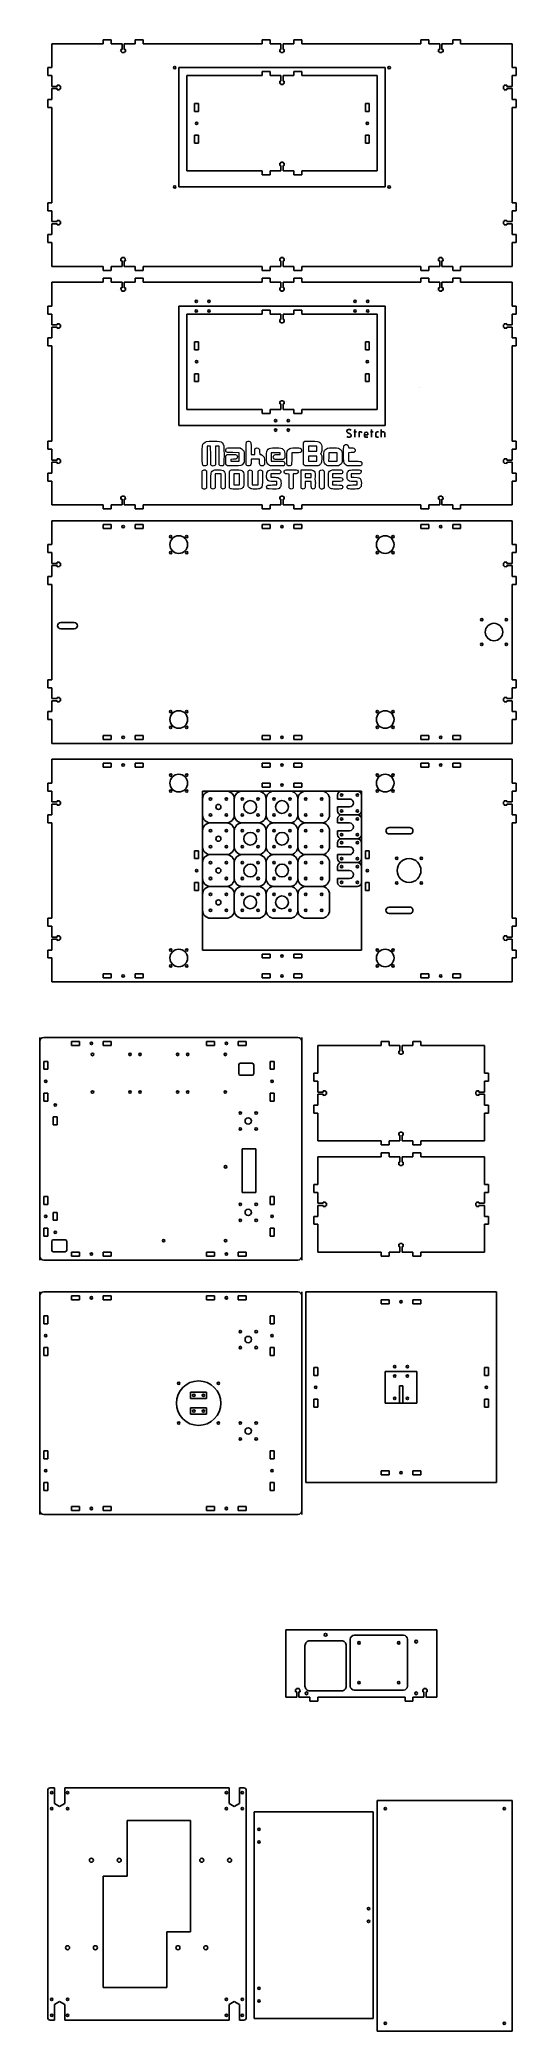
# Model space of a CAD drawing. Header units: millimetres. Extents: x -1305 to -705, y -4060 to -1555.
import ezdxf

# ---------------------------------------------------------------- set-up
doc = ezdxf.new("R2010")
doc.units = ezdxf.units.MM
doc.layers.get('0').update_dxf_attribs({"linetype": 'CONTINUOUS', "lineweight": 25, "true_color": 0x000000})
doc.layers.add('Drawings', color=1, linetype='CONTINUOUS', lineweight=0, true_color=0xff0000)

# ---------------------------------------------------------------- blocks, each defined once
blk = doc.blocks.new('tgrips')
for p, q in [((0, 0), (10, 0)), ((10, 5), (20, 5)), ((10, 0), (10, 5)), ((20, 5), (20, 0)), ((20, 0), (33.6, 0)), ((33.6, 0), (33.6, -7)), ((36.4, -7), (36.4, 0)), ((36.4, 0), (50, 0)), ((50, 5), (60, 5)), ((50, 0), (50, 5)), ((60, 5), (60, 0)), ((60, 0), (70, 0)), ((70, 0), (70, 0)), ((32.2, -7), (32.2, -10)), ((33.6, -7), (32.2, -7)), ((32.2, -10), (33.5, -10)), ((33.5, -10), (33.5, -11)), ((33.5, -11), (36.5, -11)), ((37.8, -7), (36.4, -7)), ((36.5, -10), (37.7, -10)), ((36.5, -11), (36.5, -10)), ((37.8, -7), (37.7, -10)), ((40.5, -10), (40.5, -10))]:
    blk.add_line(p, q)
blk = doc.blocks.new('slot')
for p, q in [((5, 5), (15, 5)), ((5, 5), (5, 0)), ((5, 0), (15, 0)), ((15, 0), (15, 5)), ((45, 5), (45, 0)), ((45, 5), (55, 5)), ((55, 0), (55, 5)), ((45, 0), (55, 0))]:
    blk.add_line(p, q)
blk.add_circle((30, 2.5), 1.5)
blk = doc.blocks.new('steppernema17')
for centre, radius in [((-15.495, 15.495), 1.5), ((0, 0), 11), ((15.495, 15.495), 1.5), ((-15.495, -15.495), 1.5), ((15.495, -15.495), 1.5)]:
    blk.add_circle(centre, radius)
blk = doc.blocks.new('bearing hole and guides')
for centre, radius in [((-10, 10), 1.5), ((0, 0), 11.1), ((10, 10), 1.5), ((-10, -10), 1.5), ((10, -10), 1.5)]:
    blk.add_circle(centre, radius)
blk = doc.blocks.new('mquarterholes')
for p, q in [((-20, -10), (-20, 10)), ((-10, 20), (10, 20)), ((20, 10), (20, -10)), ((10, -20), (-10, -20))]:
    blk.add_line(p, q)
for centre, radius in [((-10, 10), 1.5), ((0, 0), 3.17), ((10, 10), 1.5), ((-10, -10), 1.5), ((10, -10), 1.5)]:
    blk.add_circle(centre, radius)
for centre, start, end in [((-10, 10), 90, 180), ((10, 10), 0, 90), ((-10, -10), 180, 270), ((10, -10), 270, 0)]:
    blk.add_arc(centre, 10, start, end)
blk = doc.blocks.new('m8 holes')
for centre, radius in [((-10, 10), 1.5), ((0, 0), 4), ((10, 10), 1.5), ((-10, -10), 1.5), ((10, -10), 1.5)]:
    blk.add_circle(centre, radius)
blk = doc.blocks.new('nut cut outs')
for p, q in [((0, 7.5), (-6.5, 3.7)), ((-6.5, 3.7), (-6.5, -16)), ((0, 7.5), (6.5, 3.7)), ((6.5, 3.7), (6.5, -16))]:
    blk.add_line(p, q)
for centre in [(-10, 10), (10, 10), (-10, -10), (10, -10)]:
    blk.add_circle(centre, 1.5)
blk = doc.blocks.new('stepperdriverboardholes')
for centre in [(-23.62, 23.62), (23.62, 23.62), (-23.62, -23.62), (23.62, -23.62)]:
    blk.add_circle(centre, 1.5)

msp = doc.modelspace()

# ---------------------------------------------------------------- linework, layer by layer
for p, q in [((-1290, -1560), (-1290, -1580)), ((-1290, -1560), (-1235, -1560)), ((-1165, -1560), (-1035, -1560)), ((-965, -1560), (-835, -1560)), ((-765, -1560), (-710, -1560)), ((-710, -1560), (-710, -1580)), ((-1130, -1590), (-870, -1590)), ((-1130, -1740), (-1130, -1590)), ((-1120, -1600), (-1035, -1600)), ((-1120, -1720), (-1120, -1600)), ((-880, -1600), (-965, -1600)), ((-880, -1720), (-880, -1600)), ((-870, -1590), (-870, -1740)), ((-1290, -1650), (-1290, -1750)), ((-710, -1650), (-710, -1750)), ((-1035, -1720), (-1120, -1720)), ((-965, -1720), (-880, -1720)), ((-870, -1740), (-1130, -1740)), ((-1290, -1820), (-1290, -1840)), ((-710, -1820), (-710, -1840)), ((-1290, -1840), (-1235, -1840)), ((-1165, -1840), (-1035, -1840)), ((-965, -1840), (-835, -1840)), ((-765, -1840), (-710, -1840)), ((-1290, -1860), (-1290, -1880)), ((-1290, -1860), (-1235, -1860)), ((-1165, -1860), (-1035, -1860)), ((-965, -1860), (-835, -1860)), ((-765, -1860), (-710, -1860)), ((-710, -1860), (-710, -1880)), ((-1130, -1890), (-870, -1890)), ((-1130, -2040), (-1130, -1890)), ((-1120, -1900), (-1035, -1900)), ((-1120, -2020), (-1120, -1900)), ((-880, -1900), (-965, -1900)), ((-880, -2020), (-880, -1900)), ((-870, -1890), (-870, -2040)), ((-1290, -1950), (-1290, -2050)), ((-710, -1950), (-710, -2050)), ((-826.6, -1992), (-826.6, -1992)), ((-1035, -2020), (-1120, -2020)), ((-965, -2020), (-880, -2020)), ((-870, -2040), (-1130, -2040)), ((-1290, -2120), (-1290, -2140)), ((-710, -2120), (-710, -2140)), ((-1290, -2140), (-1235, -2140)), ((-1165, -2140), (-1035, -2140)), ((-965, -2140), (-835, -2140)), ((-765, -2140), (-710, -2140)), ((-1290, -2160), (-710, -2160)), ((-1290, -2160), (-1290, -2180)), ((-710, -2180), (-710, -2160)), ((-1290, -2350), (-1290, -2250)), ((-710, -2250), (-710, -2350)), ((-1261.5, -2288), (-1278.5, -2288)), ((-1278.5, -2296), (-1261.5, -2296)), ((-1290, -2360), (-1290, -2360)), ((-1290, -2440), (-1290, -2420)), ((-710, -2420), (-710, -2440)), ((-710, -2440), (-1290, -2440)), ((-1290, -2460), (-710, -2460)), ((-1290, -2460), (-1290, -2480)), ((-710, -2480), (-710, -2460)), ((-1100, -2500), (-900, -2500)), ((-1100, -2700), (-1100, -2500)), ((-1050, -2500), (-1030, -2500)), ((-1010, -2500), (-990, -2500)), ((-970, -2500), (-950, -2500)), ((-930, -2510), (-930, -2505)), ((-925, -2500), (-905, -2500)), ((-900, -2500), (-900, -2700)), ((-900, -2505), (-900, -2525)), ((-1060, -2530), (-1060, -2510)), ((-1020, -2530), (-1020, -2510)), ((-1020, -2510), (-1020, -2530)), ((-980, -2510), (-980, -2530)), ((-980, -2510), (-980, -2530)), ((-940, -2510), (-940, -2530)), ((-930, -2510), (-915, -2510)), ((-915, -2520), (-930, -2520)), ((-930, -2525), (-930, -2520)), ((-925, -2530), (-905, -2530)), ((-905, -2530), (-925, -2530)), ((-915, -2510), (-915, -2510)), ((-1290, -2650), (-1290, -2550)), ((-1060, -2570), (-1060, -2550)), ((-1050, -2540), (-1030, -2540)), ((-1030, -2540), (-1050, -2540)), ((-1020, -2570), (-1020, -2550)), ((-1020, -2550), (-1020, -2570)), ((-1010, -2540), (-990, -2540)), ((-990, -2540), (-1010, -2540)), ((-980, -2550), (-980, -2570)), ((-980, -2550), (-980, -2570)), ((-970, -2540), (-950, -2540)), ((-950, -2540), (-970, -2540)), ((-940, -2550), (-940, -2570)), ((-930, -2540), (-930, -2535)), ((-930, -2540), (-915, -2540)), ((-915, -2550), (-930, -2550)), ((-930, -2555), (-930, -2550)), ((-915, -2540), (-915, -2540)), ((-900, -2535), (-900, -2555)), ((-865, -2546), (-839, -2546)), ((-864.9, -2554), (-839, -2554)), ((-710, -2550), (-710, -2650)), ((-1050, -2580), (-1030, -2580)), ((-1030, -2580), (-1050, -2580)), ((-1010, -2580), (-990, -2580)), ((-990, -2580), (-1010, -2580)), ((-970, -2580), (-950, -2580)), ((-950, -2580), (-970, -2580)), ((-930, -2570), (-930, -2565)), ((-930, -2570), (-915, -2570)), ((-915, -2580), (-930, -2580)), ((-930, -2585), (-930, -2580)), ((-925, -2560), (-905, -2560)), ((-905, -2560), (-925, -2560)), ((-915, -2570), (-915, -2570)), ((-900, -2565), (-900, -2585)), ((-1060, -2610), (-1060, -2590)), ((-1020, -2610), (-1020, -2590)), ((-1020, -2590), (-1020, -2610)), ((-980, -2590), (-980, -2610)), ((-980, -2590), (-980, -2610)), ((-940, -2590), (-940, -2610)), ((-930, -2600), (-930, -2595)), ((-930, -2600), (-915, -2600)), ((-925, -2590), (-905, -2590)), ((-905, -2590), (-925, -2590)), ((-915, -2600), (-915, -2600)), ((-900, -2595), (-900, -2615)), ((-1060, -2650), (-1060, -2630)), ((-1050, -2620), (-1030, -2620)), ((-1030, -2620), (-1050, -2620)), ((-1020, -2650), (-1020, -2630)), ((-1020, -2630), (-1020, -2650)), ((-1010, -2620), (-990, -2620)), ((-990, -2620), (-1010, -2620)), ((-980, -2630), (-980, -2650)), ((-980, -2630), (-980, -2650)), ((-970, -2620), (-950, -2620)), ((-950, -2620), (-970, -2620)), ((-940, -2630), (-940, -2650)), ((-915, -2610), (-930, -2610)), ((-930, -2615), (-930, -2610)), ((-905, -2620), (-925, -2620)), ((-865, -2646), (-839, -2646)), ((-865, -2654), (-839, -2654)), ((-1290, -2660), (-1290, -2660)), ((-1030, -2660), (-1050, -2660)), ((-990, -2660), (-1010, -2660)), ((-950, -2660), (-970, -2660)), ((-900, -2700), (-1100, -2700)), ((-1290, -2740), (-1290, -2720)), ((-710, -2720), (-710, -2740)), ((-710, -2740), (-1290, -2740)), ((-1305, -2810), (-1305, -3090)), ((-980, -2810), (-1300, -2810)), ((-975, -3090), (-975, -2810)), ((-955, -2820), (-955, -2845)), ((-885, -2820), (-955, -2820)), ((-815, -2820), (-745, -2820)), ((-745, -2820), (-745, -2845)), ((-1054.5, -2855.5), (-1054.5, -2844.5)), ((-1052.5, -2842.5), (-1037.5, -2842.5)), ((-1035.5, -2844.5), (-1035.5, -2855.5)), ((-1037.5, -2857.5), (-1052.5, -2857.5)), ((-1288, -2910), (-1288, -2920)), ((-1283, -2910), (-1288, -2910)), ((-1288, -2920), (-1283, -2920)), ((-1283, -2910), (-1283, -2920)), ((-955, -2940), (-955, -2915)), ((-745, -2915), (-745, -2940)), ((-745, -2915), (-745, -2940)), ((-1033, -2950), (-1050, -2950)), ((-1050, -2950), (-1050, -3005)), ((-1033, -3005), (-1033, -2950)), ((-955, -2940), (-885, -2940)), ((-745, -2940), (-815, -2940)), ((-955, -2960), (-955, -2985)), ((-885, -2960), (-955, -2960)), ((-815, -2960), (-745, -2960)), ((-745, -2960), (-745, -2985)), ((-1050, -3005), (-1033, -3005)), ((-1288, -3030), (-1288, -3040)), ((-1283, -3030), (-1288, -3030)), ((-1283, -3030), (-1283, -3040)), ((-1288, -3040), (-1283, -3040)), ((-955, -3080), (-955, -3055)), ((-745, -3055), (-745, -3080)), ((-745, -3055), (-745, -3080)), ((-1290, -3077.5), (-1290, -3066.5)), ((-1288, -3064.5), (-1273, -3064.5)), ((-1273, -3079.5), (-1288, -3079.5)), ((-1271, -3066.5), (-1271, -3077.5)), ((-955, -3080), (-885, -3080)), ((-745, -3080), (-815, -3080)), ((-1300, -3090), (-980, -3090)), ((-1305, -3410), (-1305, -3130)), ((-1300, -3130), (-980, -3130)), ((-975, -3410), (-975, -3130)), ((-970, -3130), (-730, -3130)), ((-970, -3370), (-970, -3130)), ((-730, -3130), (-730, -3370)), ((-870, -3230), (-830, -3230)), ((-870, -3270), (-870, -3230)), ((-830, -3230), (-830, -3270)), ((-1115, -3264), (-1115, -3256)), ((-1115, -3256), (-1095, -3256)), ((-1095, -3256), (-1095, -3264)), ((-852, -3270), (-852, -3248)), ((-852, -3248), (-848, -3248)), ((-848, -3248), (-848, -3270)), ((-1095, -3264), (-1115, -3264)), ((-1115, -3284), (-1115, -3276)), ((-1115, -3276), (-1095, -3276)), ((-1095, -3276), (-1095, -3284)), ((-830, -3270), (-870, -3270)), ((-1095, -3284), (-1115, -3284)), ((-730, -3370), (-970, -3370)), ((-980, -3410), (-1300, -3410)), ((-995, -3640), (-995, -3555)), ((-995, -3555), (-805, -3555)), ((-805, -3640), (-805, -3555)), ((-914, -3567), (-914, -3626)), ((-847, -3562), (-909, -3562)), ((-842, -3567), (-842, -3626)), ((-982.8, -3633), (-982.8, -3630)), ((-982.8, -3630), (-981.5, -3630)), ((-981.5, -3629), (-978.5, -3629)), ((-981.5, -3630), (-981.5, -3629)), ((-978.5, -3629), (-978.5, -3630)), ((-978.5, -3630), (-977.3, -3630)), ((-977.2, -3633), (-977.3, -3630)), ((-974.5, -3630), (-974.5, -3630)), ((-909, -3631), (-847, -3631)), ((-822.8, -3633), (-822.8, -3630)), ((-822.8, -3630), (-821.5, -3630)), ((-821.5, -3629), (-818.5, -3629)), ((-821.5, -3630), (-821.5, -3629)), ((-818.5, -3629), (-818.5, -3630)), ((-818.5, -3630), (-817.3, -3630)), ((-817.2, -3633), (-817.3, -3630)), ((-814.5, -3630), (-814.5, -3630)), ((-995, -3640), (-981.4, -3640)), ((-981.4, -3633), (-982.8, -3633)), ((-981.4, -3640), (-981.4, -3633)), ((-978.6, -3633), (-978.6, -3640)), ((-977.2, -3633), (-978.6, -3633)), ((-978.6, -3640), (-965, -3640)), ((-965, -3640), (-965, -3645)), ((-965, -3645), (-955, -3645)), ((-955, -3640), (-945, -3640)), ((-955, -3645), (-955, -3640)), ((-945, -3640), (-945, -3640)), ((-853.6, -3640), (-945, -3640)), ((-855, -3640), (-845, -3640)), ((-845, -3640), (-845, -3645)), ((-845, -3645), (-835, -3645)), ((-835, -3640), (-821.4, -3640)), ((-835, -3645), (-835, -3640)), ((-821.4, -3633), (-822.8, -3633)), ((-821.4, -3640), (-821.4, -3633)), ((-818.6, -3633), (-818.6, -3640)), ((-817.2, -3633), (-818.6, -3633)), ((-818.6, -3640), (-805, -3640)), ((-1295, -4043), (-1295, -3757)), ((-1286.5, -3754), (-1292, -3754)), ((-1066.5, -3754), (-1273.5, -3754)), ((-1053.5, -3754), (-1048, -3754)), ((-1045, -3930), (-1045, -3757)), ((-880, -3770), (-880, -4060)), ((-880, -3770), (-710, -3770)), ((-710, -3770), (-710, -4060)), ((-1195, -3865), (-1195, -3795)), ((-1195, -3795), (-1115, -3795)), ((-1115, -3795), (-1115, -3935)), ((-1035, -4044), (-1035, -3784)), ((-1035, -3784), (-885, -3784)), ((-885, -3784), (-885, -4044)), ((-1225, -4005), (-1225, -3865)), ((-1225, -3865), (-1195, -3865)), ((-1045, -4043), (-1045, -3930)), ((-1145, -3935), (-1145, -4005)), ((-1115, -3935), (-1145, -3935)), ((-1145, -4005), (-1225, -4005)), ((-1292, -4046), (-1286.4, -4046)), ((-1273.6, -4046), (-1066.5, -4046)), ((-1053.5, -4046), (-1048, -4046)), ((-885, -4044), (-1035, -4044)), ((-710, -4060), (-880, -4060))]:
    msp.add_line(p, q)
at = {"color": 1, "true_color": 0xff0000}
for p, q in [((-917.1, -2049.2), (-914, -2050.8)), ((-909.4, -2048.3), (-906.1, -2048.3)), ((-908.3, -2045), (-908.3, -2055)), ((-902.8, -2055), (-902.8, -2048.3)), ((-902.8, -2048.3), (-900.6, -2048.3)), ((-896.1, -2050.6), (-896.1, -2053.3)), ((-896.1, -2051.7), (-891.7, -2051.7)), ((-891.7, -2051.7), (-891.7, -2050.6)), ((-888.3, -2048.3), (-885, -2048.3)), ((-887.2, -2045), (-887.2, -2055)), ((-881.7, -2050), (-881.7, -2053.3)), ((-878.3, -2048.3), (-880, -2048.3)), ((-875, -2045), (-875, -2055)), ((-875, -2048.3), (-872.2, -2048.3)), ((-870.6, -2050), (-870.6, -2055)), ((-894.4, -2055), (-891.7, -2055)), ((-880, -2055), (-878.3, -2055))]:
    msp.add_line(p, q, dxfattribs=at)
msp.add_lwpolyline([(-925, -3569), (-965, -3569, 0.414214), (-971, -3575), (-971, -3626, 0.414214), (-965, -3632), (-925, -3632, 0.414214), (-919, -3626), (-919, -3575, 0.414214), (-925, -3569)], format="xyb")
for centre, radius in [((-1135, -1590), 1.5), ((-865, -1590), 1.5), ((-1135, -1740), 1.5), ((-865, -1740), 1.5), ((-1108, -1884), 1.5), ((-1108, -1896), 1.5), ((-1092, -1884), 1.5), ((-1092, -1896), 1.5), ((-908, -1884), 1.5), ((-908, -1896), 1.5), ((-892, -1884), 1.5), ((-892, -1896), 1.5), ((-1008, -2034), 1.5), ((-1008, -2046), 1.5), ((-992, -2034), 1.5), ((-992, -2046), 1.5), ((-925, -2505), 1.5), ((-905, -2505), 1.5), ((-1050, -2510), 1.5), ((-1050, -2530), 1.5), ((-1040, -2520), 8.06), ((-1030, -2510), 1.5), ((-1030, -2530), 1.5), ((-1010, -2510), 1.5), ((-1010, -2530), 1.5), ((-1000, -2520), 8.06), ((-990, -2510), 1.5), ((-990, -2530), 1.5), ((-970, -2510), 1.5), ((-970, -2530), 1.5), ((-950, -2510), 1.5), ((-950, -2530), 1.5), ((-925, -2525), 1.5), ((-905, -2525), 1.5), ((-1050, -2550), 1.5), ((-1040, -2560), 8.06), ((-1030, -2550), 1.5), ((-1010, -2550), 1.5), ((-1000, -2560), 8.06), ((-990, -2550), 1.5), ((-970, -2550), 1.5), ((-950, -2550), 1.5), ((-925, -2535), 1.5), ((-925, -2555), 1.5), ((-905, -2535), 1.5), ((-905, -2555), 1.5), ((-1050, -2570), 1.5), ((-1030, -2570), 1.5), ((-1010, -2570), 1.5), ((-990, -2570), 1.5), ((-970, -2570), 1.5), ((-950, -2570), 1.5), ((-925, -2565), 1.5), ((-905, -2565), 1.5), ((-1050, -2590), 1.5), ((-1040, -2600), 8.06), ((-1030, -2590), 1.5), ((-1010, -2590), 1.5), ((-1000, -2600), 8.06), ((-990, -2590), 1.5), ((-970, -2590), 1.5), ((-950, -2590), 1.5), ((-925, -2585), 1.5), ((-925, -2595), 1.5), ((-905, -2585), 1.5), ((-905, -2595), 1.5), ((-855.5, -2584.5), 1.5), ((-840, -2600), 15), ((-824.5, -2584.5), 1.5), ((-1050, -2610), 1.5), ((-1050, -2630), 1.5), ((-1030, -2610), 1.5), ((-1030, -2630), 1.5), ((-1010, -2610), 1.5), ((-1010, -2630), 1.5), ((-990, -2610), 1.5), ((-990, -2630), 1.5), ((-970, -2610), 1.5), ((-970, -2630), 1.5), ((-950, -2610), 1.5), ((-950, -2630), 1.5), ((-925, -2615), 1.5), ((-905, -2615), 1.5), ((-855.5, -2615.5), 1.5), ((-824.5, -2615.5), 1.5), ((-1050, -2650), 1.5), ((-1040, -2640), 8.06), ((-1030, -2650), 1.5), ((-1010, -2650), 1.5), ((-1000, -2640), 8.06), ((-990, -2650), 1.5), ((-970, -2650), 1.5), ((-950, -2650), 1.5), ((-1285.5, -2895), 1.5), ((-1071.1, -2972.7), 1.5), ((-1285.5, -3055), 1.5), ((-1149.1, -3065.7), 1.5), ((-1071.1, -3065.7), 1.5), ((-858, -3224), 1.5), ((-842, -3224), 1.5), ((-1105, -3270), 28), ((-1130, -3245), 1.5), ((-1080, -3245), 1.5), ((-858, -3236), 1.5), ((-842, -3236), 1.5), ((-1111, -3260), 1.5), ((-1111, -3280), 1.5), ((-1099, -3260), 1.5), ((-1099, -3280), 1.5), ((-858, -3264), 1.5), ((-842, -3264), 1.5), ((-1130, -3295), 1.5), ((-1080, -3295), 1.5), ((-945, -3561.4), 1.75), ((-903, -3571.5), 1.5), ((-853, -3571.5), 1.5), ((-831, -3570), 1.75), ((-903, -3621.5), 1.5), ((-853, -3621.5), 1.5), ((-969, -3635), 1.75), ((-831, -3635), 1.75), ((-870, -3780), 1.5), ((-720, -3780), 1.5), ((-1029, -3806), 1.5), ((-1029, -3822), 1.5), ((-1240, -3845), 2.5), ((-1205, -3845), 2.5), ((-1101, -3845), 2.5), ((-1066, -3845), 2.5), ((-891, -3906), 1.5), ((-891, -3922), 1.5), ((-1270, -3955), 2.5), ((-1235, -3955), 2.5), ((-1131, -3955), 2.5), ((-1096, -3955), 2.5), ((-1029, -4006), 1.5), ((-1029, -4022), 1.5), ((-870, -4050), 1.5), ((-720, -4050), 1.5)]:
    msp.add_circle(centre, radius)
for centre, radius, start, end in [((-916.1, -2047.2), 2.22, 90, 242.981), ((-916.1, -2052.4), 7.36, 63.0746, 90), ((-915, -2052.8), 2.22, 270, 62.9812), ((-900.6, -2049.4), 1.11, 0, 90), ((-893.9, -2050.6), 2.22, 0, 180), ((-894.4, -2053.3), 1.67, 180, 270), ((-880, -2050), 1.67, 90, 180), ((-880, -2053.3), 1.67, 180, 270), ((-872.2, -2050), 1.67, 0, 90), ((-915, -2047.6), 7.36, 243.075, 270)]:
    msp.add_arc(centre, radius, start, end, dxfattribs=at)
for centre, radius, start, end in [((-1278.5, -2292), 4, 90, 270), ((-1261.5, -2292), 4, 270, 90), ((-1050, -2510), 10, 90, 180), ((-1030, -2510), 10, 360, 90), ((-1010, -2510), 10, 90, 180), ((-990, -2510), 10, 360, 90), ((-970, -2510), 10, 90, 180), ((-950, -2510), 10, 360, 90), ((-925, -2505), 5, 90, 180), ((-905, -2505), 5, 360, 90), ((-1050, -2530), 10, 180, 270), ((-1030, -2530), 10, 270, 360), ((-1010, -2530), 10, 180, 270), ((-990, -2530), 10, 270, 360), ((-970, -2530), 10, 180, 270), ((-950, -2530), 10, 270, 360), ((-925, -2525), 5, 180, 270), ((-925, -2535), 5, 90, 180), ((-915, -2515), 5, 270, 90), ((-905, -2525), 5, 270, 360), ((-905, -2535), 5, 360, 90), ((-1050, -2550), 10, 90, 180), ((-1030, -2550), 10, 360, 90), ((-1010, -2550), 10, 90, 180), ((-990, -2550), 10, 360, 90), ((-970, -2550), 10, 90, 180), ((-950, -2550), 10, 360, 90), ((-925, -2555), 5, 180, 270), ((-915, -2545), 5, 270, 90), ((-905, -2555), 5, 270, 360), ((-865, -2550), 4, 90.0087, 270.6897), ((-839, -2550), 4, 270, 90.0087), ((-1050, -2570), 10, 180, 270), ((-1050, -2590), 10, 90, 180), ((-1030, -2570), 10, 270, 360), ((-1030, -2590), 10, 360, 90), ((-1010, -2570), 10, 180, 270), ((-1010, -2590), 10, 90, 180), ((-990, -2570), 10, 270, 360), ((-990, -2590), 10, 360, 90), ((-970, -2570), 10, 180, 270), ((-970, -2590), 10, 90, 180), ((-950, -2570), 10, 270, 360), ((-950, -2590), 10, 360, 90), ((-925, -2565), 5, 90, 180), ((-915, -2575), 5, 270, 90), ((-905, -2565), 5, 360, 90), ((-925, -2585), 5, 180, 270), ((-925, -2595), 5, 90, 180), ((-915, -2605), 5, 270, 90), ((-905, -2585), 5, 270, 360), ((-905, -2595), 5, 360, 90), ((-1050, -2610), 10, 180, 270), ((-1050, -2630), 10, 90, 180), ((-1030, -2610), 10, 270, 360), ((-1030, -2630), 10, 360, 90), ((-1010, -2610), 10, 180, 270), ((-1010, -2630), 10, 90, 180), ((-990, -2610), 10, 270, 360), ((-990, -2630), 10, 360, 90), ((-970, -2610), 10, 180, 270), ((-970, -2630), 10, 90, 180), ((-950, -2610), 10, 270, 360), ((-950, -2630), 10, 360, 90), ((-925, -2615), 5, 180, 270), ((-905, -2615), 5, 270, 360), ((-1050, -2650), 10, 180, 270), ((-1030, -2650), 10, 270, 360), ((-1010, -2650), 10, 180, 270), ((-990, -2650), 10, 270, 360), ((-970, -2650), 10, 180, 270), ((-950, -2650), 10, 270, 360), ((-865, -2650), 4, 90.0087, 269.3265), ((-839, -2650), 4, 270.0081, 90.0087), ((-1300, -2815), 5, 90, 180), ((-980, -2815), 5, 360, 90), ((-1052.5, -2844.5), 2, 90, 180), ((-1052.5, -2855.5), 2, 180, 270), ((-1037.5, -2844.5), 2, 360, 90), ((-1037.5, -2855.5), 2, 270, 360), ((-1288, -3066.5), 2, 90, 180), ((-1288, -3077.5), 2, 180, 270), ((-1273, -3066.5), 2, 360, 90), ((-1273, -3077.5), 2, 270, 360), ((-1300, -3085), 5, 180, 270), ((-980, -3085), 5, 270, 360), ((-1300, -3135), 5, 90, 180), ((-980, -3135), 5, 360, 90), ((-1300, -3405), 5, 180, 270), ((-980, -3405), 5, 270, 360), ((-909, -3567), 5, 90, 180), ((-847, -3567), 5, 360, 90), ((-909, -3626), 5, 180, 270), ((-847, -3626), 5, 270, 360), ((-1292, -3757), 3, 90, 180), ((-1048, -3757), 3, 360, 90), ((-1292, -4043), 3, 180, 270), ((-1048, -4043), 3, 270, 360)]:
    msp.add_arc(centre, radius, start, end)
at = {"layer": 'Drawings'}
for p, q in [((-1092, -2066.3), (-1094.2, -2066.3)), ((-1094.2, -2066.3), (-1094.2, -2077.7)), ((-1089.8, -2066.3), (-1092, -2066.3)), ((-1089.7, -2077.9), (-1089.8, -2066.3)), ((-1089.6, -2089.6), (-1089.7, -2077.9)), ((-1083.7, -2077.9), (-1083.8, -2089.6)), ((-1083.6, -2066.3), (-1083.7, -2077.9)), ((-1081.3, -2066.3), (-1083.6, -2066.3)), ((-1079.1, -2066.3), (-1081.3, -2066.3)), ((-1079.1, -2077.7), (-1079.1, -2066.3)), ((-1070.7, -2078.4), (-1069.9, -2077.5)), ((-1070.7, -2083.8), (-1070.7, -2078.4)), ((-1069.9, -2077.5), (-1069, -2076.6)), ((-1069, -2076.6), (-1063.4, -2076.6)), ((-1054, -2074.4), (-1061.7, -2074.3)), ((-1060.4, -2068.3), (-1052.5, -2068.4)), ((-1054, -2079.7), (-1054, -2074.4)), ((-1052.5, -2068.4), (-1051, -2069.3)), ((-1048.6, -2071.7), (-1047.7, -2073.2)), ((-1047.7, -2073.2), (-1047.7, -2079.7)), ((-1045.1, -2089.6), (-1045.1, -2075.6)), ((-1038.8, -2069.9), (-1038.8, -2076.6)), ((-1038.8, -2076.6), (-1036.6, -2076.6)), ((-1036.6, -2076.6), (-1034.3, -2076.6)), ((-1034.3, -2076.6), (-1034.3, -2073.4)), ((-1007.9, -2074.4), (-1013.4, -2074.4)), ((-1013.4, -2074.4), (-1013.4, -2079.7)), ((-1002.4, -2074.4), (-1007.9, -2074.4)), ((-1005.8, -2076.7), (-1002.4, -2076.6)), ((-1002.4, -2075.5), (-1002.4, -2074.4)), ((-1002.4, -2076.6), (-1002.4, -2075.5)), ((-987.6, -2074.4), (-987.7, -2082)), ((-982.3, -2074.4), (-987.6, -2074.4)), ((-973, -2061.8), (-972.1, -2060.9)), ((-973, -2075.5), (-973, -2061.8)), ((-973, -2089.2), (-973, -2075.5)), ((-972.1, -2060.9), (-971.2, -2060)), ((-971.2, -2060), (-963.6, -2059.9)), ((-961.4, -2066), (-966.7, -2066)), ((-966.7, -2066), (-966.7, -2069.2)), ((-966.7, -2069.2), (-966.7, -2072.4)), ((-966.7, -2072.4), (-961.4, -2072.4)), ((-961.4, -2078.6), (-966.7, -2078.6)), ((-966.7, -2078.6), (-966.7, -2081.8)), ((-956, -2066), (-961.4, -2066)), ((-961.4, -2072.4), (-956, -2072.4)), ((-956, -2078.6), (-961.4, -2078.6)), ((-956, -2069.2), (-956, -2066)), ((-956, -2072.4), (-956, -2069.2)), ((-956, -2069.2), (-956, -2069.2)), ((-956, -2081.8), (-956, -2078.6)), ((-950.7, -2074.4), (-951.4, -2075.5)), ((-951.4, -2075.5), (-950.6, -2076.6)), ((-935.7, -2074.4), (-941.1, -2074.5)), ((-941.1, -2074.5), (-941.1, -2079.8)), ((-930.3, -2074.4), (-935.7, -2074.4)), ((-930.3, -2079.7), (-930.3, -2074.4)), ((-916.2, -2066.9), (-916, -2068.2)), ((-912.7, -2074.3), (-916.1, -2074.4)), ((-916.1, -2074.4), (-916.1, -2079.7)), ((-916, -2068.2), (-912.6, -2068.3)), ((-1100.7, -2097.5), (-1099.9, -2096.7)), ((-1100.7, -2107.9), (-1100.7, -2097.5)), ((-1098.9, -2090.8), (-1098.9, -2090.8)), ((-1095.7, -2096.6), (-1094.9, -2097.3)), ((-1094.9, -2097.3), (-1094.9, -2108)), ((-1088.7, -2090.3), (-1089.6, -2089.6)), ((-1083.8, -2089.6), (-1084.7, -2090.3)), ((-1080.4, -2101.1), (-1084.3, -2101.1)), ((-1084.3, -2101.1), (-1084.3, -2109.8)), ((-1076.5, -2101.1), (-1080.4, -2101.1)), ((-1076.5, -2109.8), (-1076.5, -2101.1)), ((-1070.7, -2089.2), (-1070.7, -2083.8)), ((-1069.8, -2090.2), (-1070.7, -2089.2)), ((-1068.8, -2091.1), (-1069.8, -2090.2)), ((-1069.8, -2090.2), (-1069.8, -2090.2)), ((-1061.1, -2091.1), (-1068.8, -2091.1)), ((-1061.2, -2082.7), (-1064.6, -2082.8)), ((-1064.6, -2082.8), (-1064.6, -2083.9)), ((-1064.6, -2083.9), (-1064.6, -2085)), ((-1064.6, -2085), (-1059.3, -2085)), ((-1057, -2101.1), (-1060.7, -2101.1)), ((-1060.7, -2101.1), (-1060.7, -2108)), ((-1059.3, -2085), (-1054, -2085)), ((-1053.3, -2101.1), (-1057, -2101.1)), ((-1054, -2085), (-1054, -2079.7)), ((-1053.3, -2108), (-1053.3, -2101.1)), ((-1047.7, -2086.1), (-1048.6, -2087.6)), ((-1047.7, -2079.7), (-1047.7, -2086.1)), ((-1044.2, -2090.3), (-1045.1, -2089.6)), ((-1044.2, -2090.3), (-1044.2, -2090.3)), ((-1042.7, -2097.5), (-1041.9, -2096.7)), ((-1042.7, -2106.7), (-1042.7, -2097.5)), ((-1033.5, -2082.7), (-1038.8, -2082.7)), ((-1038.8, -2082.7), (-1038.8, -2085.5)), ((-1038.3, -2096.7), (-1037.5, -2097.5)), ((-1037.5, -2097.5), (-1037.5, -2106.2)), ((-1028.2, -2082.7), (-1033.5, -2082.7)), ((-1029.8, -2097.5), (-1029, -2096.7)), ((-1029.8, -2106.2), (-1029.8, -2097.5)), ((-1028.2, -2085.8), (-1028.2, -2082.7)), ((-1025.4, -2096.7), (-1024.7, -2097.5)), ((-1024.7, -2097.5), (-1024.7, -2106.7)), ((-1022, -2089.2), (-1023, -2090.1)), ((-1022.1, -2084.9), (-1022, -2089.2)), ((-1015.5, -2090.5), (-1015.5, -2090.5)), ((-1008.6, -2101.1), (-1014, -2101.1)), ((-1014, -2101.1), (-1014, -2103.2)), ((-1014, -2103.2), (-1014, -2105.3)), ((-1013.4, -2079.7), (-1013.4, -2085)), ((-1013.4, -2085), (-1005.8, -2085)), ((-1009.2, -2082.9), (-1010, -2082.1)), ((-1003.7, -2082.9), (-1009.2, -2082.9)), ((-998.3, -2082.9), (-1003.7, -2082.9)), ((-997.4, -2082), (-998.3, -2082.9)), ((-990.8, -2101.2), (-993.4, -2101.1)), ((-992.4, -2090.7), (-992.4, -2090.7)), ((-990.8, -2109.9), (-990.8, -2101.2)), ((-987.8, -2089.6), (-988.7, -2090.3)), ((-987.7, -2082), (-987.8, -2089.6)), ((-983.6, -2101.1), (-985.7, -2101.1)), ((-985.7, -2101.1), (-985.7, -2109.8)), ((-976, -2107.4), (-976, -2096)), ((-976, -2096), (-969.1, -2096)), ((-971.9, -2090.2), (-973, -2089.2)), ((-970.8, -2091.1), (-971.9, -2090.2)), ((-971.9, -2090.2), (-971.9, -2090.2)), ((-967, -2101.1), (-970.9, -2101.1)), ((-970.9, -2101.1), (-970.9, -2103.4)), ((-970.9, -2103.4), (-970.9, -2105.6)), ((-963, -2091.1), (-970.8, -2091.1)), ((-963.1, -2101.1), (-967, -2101.1)), ((-966.7, -2081.8), (-966.7, -2085)), ((-966.7, -2085), (-961.4, -2085)), ((-963.3, -2105.5), (-963.2, -2103.3)), ((-963.2, -2103.3), (-963.1, -2101.1)), ((-963.2, -2103.3), (-963.2, -2103.3)), ((-961.4, -2085), (-956, -2085)), ((-956, -2085), (-956, -2081.8)), ((-956, -2081.8), (-956, -2081.8)), ((-943.3, -2090.5), (-943.3, -2090.5)), ((-941.1, -2079.8), (-941.2, -2085)), ((-941.2, -2085), (-935.7, -2085)), ((-930.8, -2101.1), (-936.4, -2101.1)), ((-936.4, -2101.1), (-936.3, -2103.3)), ((-936.3, -2103.3), (-936.2, -2105.5)), ((-935.7, -2085), (-930.3, -2085)), ((-928.8, -2091), (-935.4, -2091)), ((-930.3, -2085), (-930.3, -2079.7)), ((-930.3, -2079.7), (-930.3, -2079.7)), ((-927.4, -2090.1), (-928.8, -2091)), ((-917.9, -2090.7), (-917.9, -2090.7)), ((-916.1, -2079.7), (-916.1, -2085)), ((-916.1, -2085), (-908.5, -2085.1)), ((-907.6, -2101.1), (-912.9, -2101.1)), ((-912.9, -2101.1), (-912.9, -2103.2)), ((-912.9, -2103.2), (-912.9, -2105.3)), ((-1099.3, -2119.8), (-1099.3, -2119.8)), ((-1094.9, -2118.8), (-1095.7, -2119.4)), ((-1094.9, -2108), (-1094.9, -2118.8)), ((-1089.4, -2118.5), (-1089.4, -2109.3)), ((-1088.6, -2119.3), (-1089.4, -2118.5)), ((-1088.6, -2119.3), (-1088.6, -2119.3)), ((-1084.3, -2118.5), (-1085.1, -2119.3)), ((-1084.3, -2109.8), (-1084.3, -2118.5)), ((-1076.5, -2118.5), (-1076.5, -2109.8)), ((-1075.7, -2119.3), (-1076.5, -2118.5)), ((-1071.4, -2118.5), (-1072.2, -2119.3)), ((-1071.4, -2109.5), (-1071.4, -2118.5)), ((-1066.1, -2118.6), (-1066.2, -2109)), ((-1065.2, -2119.3), (-1066.1, -2118.6)), ((-1065.2, -2119.3), (-1065.2, -2119.3)), ((-1060.7, -2108), (-1060.7, -2115)), ((-1060.7, -2115), (-1057, -2115)), ((-1057, -2115), (-1053.3, -2115)), ((-1053.3, -2115), (-1053.3, -2108)), ((-1053.3, -2108), (-1053.3, -2108)), ((-1039.8, -2119.4), (-1039.8, -2119.4)), ((-1037.5, -2106.2), (-1037.5, -2115)), ((-1037.5, -2115), (-1033.7, -2115)), ((-1033.7, -2115), (-1029.8, -2115)), ((-1029.8, -2115), (-1029.8, -2106.2)), ((-1018.3, -2119.7), (-1018.3, -2119.7)), ((-1014, -2105.3), (-1010.2, -2105.3)), ((-1011.9, -2115), (-1006.6, -2115)), ((-1006.6, -2110.8), (-1010.2, -2110.8)), ((-1006.6, -2112.9), (-1006.6, -2110.8)), ((-1006.6, -2115), (-1006.6, -2112.9)), ((-990.8, -2118.5), (-990.8, -2109.9)), ((-990, -2119.3), (-990.8, -2118.5)), ((-990, -2119.3), (-990, -2119.3)), ((-985.7, -2118.5), (-986.5, -2119.3)), ((-985.7, -2109.8), (-985.7, -2118.5)), ((-976, -2118.8), (-976, -2107.4)), ((-975.2, -2119.4), (-976, -2118.8)), ((-975.2, -2119.4), (-975.2, -2119.4)), ((-970.9, -2105.6), (-967.1, -2105.5)), ((-967, -2110.8), (-970.9, -2110.8)), ((-970.9, -2110.8), (-970.9, -2114.7)), ((-967.1, -2105.5), (-963.3, -2105.5)), ((-963.1, -2110.8), (-967, -2110.8)), ((-963.1, -2114.7), (-963.1, -2110.8)), ((-951.4, -2119.7), (-951.4, -2119.7)), ((-946.7, -2118.2), (-947.6, -2119.2)), ((-946.7, -2108.2), (-946.7, -2118.2)), ((-938.7, -2119.4), (-938.7, -2119.4)), ((-936.3, -2112.8), (-936.4, -2115)), ((-936.4, -2115), (-930.8, -2115)), ((-936.2, -2110.6), (-936.3, -2112.8)), ((-936.2, -2105.5), (-930.3, -2105.6)), ((-930.4, -2110.5), (-936.2, -2110.6)), ((-917.2, -2119.4), (-917.2, -2119.4)), ((-912.9, -2105.3), (-908.9, -2105.3)), ((-910.7, -2115), (-905.1, -2115)), ((-905.1, -2110.8), (-909.7, -2110.7)), ((-905.1, -2112.9), (-905.1, -2110.8)), ((-905.1, -2115), (-905.1, -2112.9))]:
    msp.add_line(p, q, dxfattribs=at)
for points in [[(-1100.4, -2077.6), (-1100.4, -2065.3), (-1100.2, -2064.3), (-1098.4, -2062.2)], [(-1098.9, -2090.8), (-1100.2, -2090), (-1100.4, -2088.8), (-1100.4, -2077.6)], [(-1098.4, -2062.2), (-1096.4, -2060.1), (-1095.2, -2059.9), (-1086.7, -2059.9)], [(-1094.2, -2077.7), (-1094.2, -2084), (-1094.3, -2089.4), (-1094.4, -2089.7)], [(-1086.7, -2059.9), (-1078.4, -2059.9), (-1077.1, -2060.1), (-1075.2, -2062)], [(-1078.9, -2089.7), (-1079, -2089.4), (-1079.1, -2084), (-1079.1, -2077.7)], [(-1075.2, -2062), (-1073.1, -2064.1), (-1073, -2064.9), (-1073, -2077.3)], [(-1073, -2077.3), (-1073, -2088.9), (-1073.1, -2090), (-1074.5, -2090.8)], [(-1070.1, -2073.4), (-1070.8, -2072.6), (-1070.9, -2070.9), (-1070.4, -2069.7)], [(-1070.4, -2069.7), (-1069.7, -2068.3), (-1068.8, -2068.2), (-1060.4, -2068.3)], [(-1061.7, -2074.3), (-1069.5, -2074.2), (-1069.5, -2074.2), (-1070.1, -2073.4)], [(-1063.4, -2076.6), (-1057.9, -2076.6), (-1057.8, -2076.6), (-1057, -2077.4)], [(-1057, -2077.4), (-1055.9, -2078.5), (-1055.9, -2080.4), (-1057, -2081.7)], [(-1051, -2069.3), (-1050, -2069.9), (-1049.2, -2070.7), (-1048.6, -2071.7)], [(-1045.1, -2075.6), (-1045.1, -2062.3), (-1045.1, -2061.5), (-1044.5, -2060.9)], [(-1044.5, -2060.9), (-1043.6, -2059.9), (-1041.9, -2059.7), (-1040.6, -2060.3)], [(-1040.6, -2060.3), (-1039, -2061), (-1038.8, -2062.2), (-1038.8, -2069.9)], [(-1034.3, -2073.4), (-1034.3, -2071.6), (-1034.2, -2069.9), (-1034, -2069.6)], [(-1034, -2069.6), (-1033.2, -2068.1), (-1030.2, -2067.9), (-1029, -2069.3)], [(-1029, -2069.3), (-1028.5, -2069.8), (-1028.3, -2070.5), (-1028.3, -2073.3)], [(-1028.3, -2073.3), (-1028.1, -2076.5), (-1028.1, -2076.6), (-1027.4, -2076.6)], [(-1027.4, -2076.6), (-1026, -2076.6), (-1024.1, -2077.8), (-1023.1, -2079.2)], [(-1019.5, -2079.6), (-1019.5, -2072.9), (-1019.3, -2071.9), (-1017.4, -2070.1)], [(-1017.4, -2070.1), (-1015.7, -2068.6), (-1014.2, -2068.2), (-1008.2, -2068.2)], [(-1010, -2082.1), (-1011.3, -2080.8), (-1011.3, -2078.9), (-1010.1, -2077.7)], [(-1010.1, -2077.7), (-1009.2, -2076.8), (-1009, -2076.8), (-1005.8, -2076.7)], [(-1008.2, -2068.2), (-1001.5, -2068.2), (-1000.2, -2068.5), (-998.4, -2070.4)], [(-998.4, -2070.4), (-996.7, -2072), (-996.2, -2074), (-996.4, -2078.2)], [(-996.4, -2078.2), (-996.5, -2080.9), (-996.5, -2081.2), (-997.4, -2082)], [(-994, -2080.7), (-993.9, -2075.1), (-993.8, -2073.3), (-993.4, -2072.4)], [(-993.4, -2072.4), (-992.7, -2070.9), (-990.5, -2069), (-989, -2068.6)], [(-989, -2068.6), (-987.3, -2068.1), (-977.8, -2068.1), (-976.9, -2068.6)], [(-976.2, -2073.6), (-976.9, -2074.4), (-977, -2074.4), (-982.3, -2074.4)], [(-976.9, -2068.6), (-975.8, -2069.2), (-975.4, -2069.9), (-975.4, -2071.4)], [(-975.4, -2071.4), (-975.4, -2072.5), (-975.6, -2073), (-976.2, -2073.6)], [(-963.6, -2059.9), (-955.1, -2059.8), (-954, -2060), (-952.2, -2061.7)], [(-952.2, -2061.7), (-950.2, -2063.5), (-949.9, -2064.4), (-949.9, -2069.1)], [(-949.9, -2069.1), (-949.9, -2073), (-950, -2073.4), (-950.7, -2074.4)], [(-950.6, -2076.6), (-949.9, -2077.7), (-949.9, -2078), (-950, -2082.3)], [(-947, -2086.4), (-947.4, -2084.8), (-947.4, -2074.6), (-947, -2073)], [(-947, -2073), (-946.5, -2071.3), (-944.3, -2069.2), (-942.6, -2068.6)], [(-942.6, -2068.6), (-940.8, -2068.1), (-930.6, -2068.1), (-928.9, -2068.6)], [(-928.9, -2068.6), (-927, -2069.2), (-925, -2071.3), (-924.5, -2073.1)], [(-924.5, -2073.1), (-924.2, -2074.1), (-924.1, -2076.4), (-924.2, -2080.5)], [(-922.4, -2076.3), (-922.4, -2071.1), (-922.3, -2066.4), (-922.1, -2065.9)], [(-921.7, -2087.3), (-922.3, -2085.9), (-922.4, -2085.3), (-922.4, -2076.3)], [(-922.1, -2065.9), (-921.6, -2064.1), (-918.3, -2063.5), (-916.9, -2065)], [(-916.9, -2065), (-916.6, -2065.3), (-916.3, -2066.2), (-916.2, -2066.9)], [(-908.5, -2073.3), (-909.2, -2074.2), (-909.4, -2074.2), (-912.7, -2074.3)], [(-912.6, -2068.3), (-909.4, -2068.4), (-909.2, -2068.4), (-908.5, -2069.3)], [(-908.5, -2069.3), (-908, -2069.9), (-907.7, -2070.6), (-907.7, -2071.3)], [(-907.7, -2071.3), (-907.7, -2072), (-908, -2072.7), (-908.5, -2073.3)], [(-1099.9, -2096.7), (-1098.9, -2095.7), (-1097, -2095.7), (-1095.7, -2096.6)], [(-1094.4, -2089.7), (-1094.9, -2090.8), (-1097.6, -2091.5), (-1098.9, -2090.8)], [(-1089.4, -2109.3), (-1089.4, -2100.3), (-1089.4, -2099.9), (-1088.7, -2098.7)], [(-1084.7, -2090.3), (-1085.9, -2091.4), (-1087.5, -2091.4), (-1088.7, -2090.3)], [(-1088.7, -2098.7), (-1088.2, -2097.9), (-1087.4, -2097.2), (-1086.5, -2096.7)], [(-1086.5, -2096.7), (-1085.3, -2096), (-1084.7, -2096), (-1080.5, -2096)], [(-1080.5, -2096), (-1075.6, -2096), (-1074.6, -2096.2), (-1073.2, -2097.5)], [(-1074.5, -2090.8), (-1075.9, -2091.5), (-1078.4, -2090.8), (-1078.9, -2089.7)], [(-1073.2, -2097.5), (-1071.5, -2099.1), (-1071.4, -2099.7), (-1071.4, -2109.5)], [(-1066.2, -2109), (-1066.2, -2103.7), (-1066.2, -2098.9), (-1066.1, -2098.3)], [(-1066.1, -2098.3), (-1066, -2097.7), (-1065.6, -2097), (-1065.2, -2096.6)], [(-1065.2, -2096.6), (-1064.5, -2096), (-1064, -2096), (-1058.4, -2096)], [(-1057, -2081.7), (-1057.8, -2082.5), (-1057.9, -2082.6), (-1061.2, -2082.7)], [(-1048.6, -2087.6), (-1050.5, -2090.8), (-1051.5, -2091.1), (-1061.1, -2091.1)], [(-1058.4, -2096), (-1051.7, -2096), (-1050.8, -2096.1), (-1049.4, -2097.9)], [(-1049.4, -2097.9), (-1048.1, -2099.4), (-1047.9, -2100.8), (-1047.9, -2108)], [(-1039.3, -2089.4), (-1040.1, -2091.2), (-1042.6, -2091.7), (-1044.2, -2090.3)], [(-1041.9, -2096.7), (-1041.4, -2096.2), (-1040.8, -2096), (-1040.1, -2096)], [(-1040.1, -2096), (-1039.5, -2096), (-1038.8, -2096.2), (-1038.3, -2096.7)], [(-1038.8, -2085.5), (-1038.8, -2087.2), (-1039, -2088.7), (-1039.3, -2089.4)], [(-1029, -2096.7), (-1028.5, -2096.2), (-1027.9, -2096), (-1027.2, -2096)], [(-1026.7, -2090.8), (-1027.9, -2090.2), (-1028.2, -2089.2), (-1028.2, -2085.8)], [(-1027.2, -2096), (-1026.6, -2096), (-1025.9, -2096.2), (-1025.4, -2096.7)], [(-1023, -2090.1), (-1024, -2091.2), (-1025.3, -2091.4), (-1026.7, -2090.8)], [(-1023.1, -2079.2), (-1022.3, -2080.5), (-1022.2, -2080.8), (-1022.1, -2084.9)], [(-1017.6, -2089), (-1019.3, -2087.2), (-1019.5, -2086.2), (-1019.5, -2079.6)], [(-1019.3, -2103.4), (-1019.3, -2099.8), (-1019, -2098.7), (-1017.5, -2097.3)], [(-1018.7, -2107.8), (-1019.2, -2106.9), (-1019.3, -2106.2), (-1019.3, -2103.4)], [(-1015.5, -2090.5), (-1016.2, -2090.2), (-1017.2, -2089.5), (-1017.6, -2089)], [(-1017.5, -2097.3), (-1016.2, -2096.1), (-1015.2, -2096), (-1008.9, -2096)], [(-1006.2, -2091.1), (-1013.3, -2091.1), (-1014.3, -2091), (-1015.5, -2090.5)], [(-1008.9, -2096), (-1003.4, -2096), (-1002.7, -2096), (-1002.1, -2096.6)], [(-1002.2, -2100.3), (-1003.1, -2101.1), (-1003.3, -2101.1), (-1008.6, -2101.1)], [(-997.4, -2090.3), (-998.3, -2091.1), (-998.3, -2091.1), (-1006.2, -2091.1)], [(-1005.8, -2085), (-998.3, -2085), (-998.3, -2085), (-997.4, -2085.8)], [(-1002.1, -2096.6), (-1001, -2097.5), (-1001, -2099.3), (-1002.2, -2100.3)], [(-996.7, -2100.2), (-997.6, -2099.1), (-997.5, -2097.4), (-996.4, -2096.6)], [(-997.4, -2085.8), (-996.6, -2086.4), (-996.5, -2086.8), (-996.5, -2088.1)], [(-996.5, -2088.1), (-996.5, -2089.3), (-996.6, -2089.7), (-997.4, -2090.3)], [(-993.4, -2101.1), (-995.7, -2101), (-996.1, -2100.8), (-996.7, -2100.2)], [(-996.4, -2096.6), (-995.6, -2096), (-995.2, -2096), (-988.3, -2096)], [(-992.4, -2090.7), (-993.9, -2090), (-994.1, -2088.5), (-994, -2080.7)], [(-988.7, -2090.3), (-989.7, -2091.2), (-991.2, -2091.4), (-992.4, -2090.7)], [(-988.3, -2096), (-982.4, -2096), (-980.9, -2096), (-980.3, -2096.4)], [(-980.7, -2100.7), (-981.2, -2100.9), (-982.5, -2101.1), (-983.6, -2101.1)], [(-980.3, -2096.4), (-978.9, -2097.4), (-979.1, -2100), (-980.7, -2100.7)], [(-969.1, -2096), (-962.6, -2096), (-962.2, -2096), (-960.9, -2096.7)], [(-953.6, -2090.3), (-955.2, -2091.1), (-955.3, -2091.1), (-963, -2091.1)], [(-960.9, -2096.7), (-958.8, -2097.8), (-958, -2099.5), (-958, -2102.9)], [(-958, -2102.9), (-958, -2104.6), (-958.2, -2106.1), (-958.5, -2106.8)], [(-951, -2088.2), (-951.6, -2089), (-952.5, -2089.8), (-953.6, -2090.3)], [(-952.5, -2118.6), (-952.8, -2117.8), (-953, -2099), (-952.6, -2097.6)], [(-952.6, -2097.6), (-952.2, -2096.3), (-949.9, -2095.5), (-948.2, -2096.3)], [(-950, -2082.3), (-950.1, -2086.7), (-950.1, -2086.9), (-951, -2088.2)], [(-948.2, -2096.3), (-946.8, -2097), (-946.7, -2097.7), (-946.7, -2108.2)], [(-943.3, -2090.5), (-944.9, -2089.8), (-946.6, -2088), (-947, -2086.4)], [(-935.4, -2091), (-941.3, -2091.1), (-942.2, -2091.1), (-943.3, -2090.5)], [(-941.5, -2108.1), (-941.5, -2100.6), (-941.5, -2100.2), (-940.8, -2098.8)], [(-940.8, -2098.8), (-940.3, -2097.8), (-939.7, -2097.2), (-938.7, -2096.7)], [(-938.7, -2096.7), (-937.3, -2096), (-936.8, -2096), (-931, -2096)], [(-931, -2096), (-925.2, -2096), (-924.7, -2096), (-924.1, -2096.6)], [(-924.3, -2100.4), (-925.1, -2101.1), (-925.6, -2101.1), (-930.8, -2101.1)], [(-925.2, -2087.8), (-925.7, -2088.6), (-926.7, -2089.6), (-927.4, -2090.1)], [(-924.2, -2080.5), (-924.3, -2086.4), (-924.3, -2086.5), (-925.2, -2087.8)], [(-924.1, -2096.6), (-923.2, -2097.6), (-923.3, -2099.6), (-924.3, -2100.4)], [(-917.9, -2090.7), (-919.5, -2090.1), (-921, -2088.8), (-921.7, -2087.3)], [(-908.7, -2091), (-913.9, -2091.1), (-917.2, -2091), (-917.9, -2090.7)], [(-917.9, -2103.4), (-917.9, -2098.8), (-917.7, -2098.3), (-915.6, -2096.8)], [(-917.2, -2108.4), (-917.8, -2107.6), (-917.9, -2107.1), (-917.9, -2103.4)], [(-915.6, -2096.8), (-914.8, -2096.2), (-914.2, -2096.1), (-908.3, -2096)], [(-900, -2090.2), (-900.6, -2091), (-900.6, -2091), (-908.7, -2091)], [(-908.5, -2085.1), (-901.1, -2085.2), (-901, -2085.2), (-900.2, -2085.9)], [(-908.3, -2096), (-903, -2095.9), (-901.7, -2096), (-901.1, -2096.4)], [(-901.5, -2100.7), (-902, -2101), (-904.3, -2101.1), (-907.6, -2101.1)], [(-901.1, -2096.4), (-899.6, -2097.4), (-899.8, -2100), (-901.5, -2100.7)], [(-900.2, -2085.9), (-899.1, -2086.9), (-899, -2089), (-900, -2090.2)], [(-1100.3, -2118.9), (-1100.6, -2118.5), (-1100.7, -2114.6), (-1100.7, -2107.9)], [(-1099.3, -2119.8), (-1099.7, -2119.6), (-1100.2, -2119.2), (-1100.3, -2118.9)], [(-1095.7, -2119.4), (-1096.6, -2120.1), (-1098.1, -2120.3), (-1099.3, -2119.8)], [(-1086.8, -2120.1), (-1087.5, -2120.1), (-1088.1, -2119.8), (-1088.6, -2119.3)], [(-1085.1, -2119.3), (-1085.5, -2119.8), (-1086.2, -2120.1), (-1086.8, -2120.1)], [(-1074, -2120.1), (-1074.6, -2120.1), (-1075.2, -2119.8), (-1075.7, -2119.3)], [(-1072.2, -2119.3), (-1072.7, -2119.8), (-1073.3, -2120.1), (-1074, -2120.1)], [(-1058.3, -2120.1), (-1064.1, -2120.1), (-1064.3, -2120.1), (-1065.2, -2119.3)], [(-1049.4, -2118.2), (-1050.8, -2119.9), (-1051.7, -2120.1), (-1058.3, -2120.1)], [(-1047.9, -2108), (-1047.9, -2115.3), (-1048.1, -2116.6), (-1049.4, -2118.2)], [(-1042, -2117.2), (-1042.7, -2115.9), (-1042.7, -2115.6), (-1042.7, -2106.7)], [(-1039.8, -2119.4), (-1040.8, -2118.9), (-1041.5, -2118.2), (-1042, -2117.2)], [(-1033.7, -2120.1), (-1038, -2120.1), (-1038.5, -2120.1), (-1039.8, -2119.4)], [(-1027.5, -2119.4), (-1028.8, -2120.1), (-1029.4, -2120.1), (-1033.7, -2120.1)], [(-1025.4, -2117.2), (-1025.9, -2118.2), (-1026.5, -2118.9), (-1027.5, -2119.4)], [(-1024.7, -2106.7), (-1024.7, -2115.5), (-1024.7, -2115.8), (-1025.4, -2117.2)], [(-1018.3, -2119.7), (-1019.7, -2118.6), (-1019.6, -2116), (-1018, -2115.3)], [(-1010.2, -2110.8), (-1015.7, -2110.8), (-1017.3, -2110.2), (-1018.7, -2107.8)], [(-1004.8, -2119.8), (-1006.1, -2120.3), (-1017.6, -2120.2), (-1018.3, -2119.7)], [(-1018, -2115.3), (-1017.5, -2115.1), (-1015.2, -2115), (-1011.9, -2115)], [(-1010.2, -2105.3), (-1008.2, -2105.3), (-1005.9, -2105.5), (-1005.2, -2105.7)], [(-1005.2, -2105.7), (-1003.6, -2106.1), (-1001.9, -2107.7), (-1001.5, -2109.3)], [(-1001.5, -2116.3), (-1001.8, -2117.6), (-1003.4, -2119.3), (-1004.8, -2119.8)], [(-1001.5, -2109.3), (-1001.1, -2110.9), (-1001, -2114.7), (-1001.5, -2116.3)], [(-988.3, -2120.1), (-988.9, -2120.1), (-989.5, -2119.8), (-990, -2119.3)], [(-986.5, -2119.3), (-987, -2119.8), (-987.6, -2120.1), (-988.3, -2120.1)], [(-971.6, -2119.3), (-972.6, -2120.3), (-974, -2120.4), (-975.2, -2119.4)], [(-970.9, -2114.7), (-970.9, -2118.3), (-970.9, -2118.6), (-971.6, -2119.3)], [(-962.3, -2119.3), (-963.1, -2118.6), (-963.1, -2118.3), (-963.1, -2114.7)], [(-958.9, -2119.5), (-960, -2120.4), (-961.4, -2120.3), (-962.3, -2119.3)], [(-958.5, -2106.8), (-958.9, -2107.9), (-958.9, -2108.1), (-958.4, -2109.1)], [(-958, -2114.5), (-958.1, -2118.7), (-958.2, -2118.9), (-958.9, -2119.5)], [(-958.4, -2109.1), (-958, -2110), (-957.9, -2111), (-958, -2114.5)], [(-951.4, -2119.7), (-951.8, -2119.6), (-952.3, -2119.1), (-952.5, -2118.6)], [(-947.6, -2119.2), (-948.6, -2120.2), (-950.1, -2120.4), (-951.4, -2119.7)], [(-940.8, -2117.2), (-941.5, -2115.9), (-941.5, -2115.5), (-941.5, -2108.1)], [(-938.7, -2119.4), (-939.6, -2118.9), (-940.3, -2118.2), (-940.8, -2117.2)], [(-931.2, -2120.1), (-936.9, -2120.1), (-937.3, -2120.1), (-938.7, -2119.4)], [(-924.3, -2119.4), (-925.1, -2120.1), (-925.6, -2120.1), (-931.2, -2120.1)], [(-930.8, -2115), (-925.6, -2115), (-925.1, -2115), (-924.3, -2115.6)], [(-923.5, -2108.2), (-923.5, -2110.3), (-923.9, -2110.4), (-930.4, -2110.5)], [(-930.3, -2105.6), (-923.7, -2105.8), (-923.5, -2105.9), (-923.5, -2108.2)], [(-924.3, -2115.6), (-923.1, -2116.6), (-923.1, -2118.5), (-924.3, -2119.4)], [(-918, -2117.5), (-918, -2116.6), (-917.8, -2116.1), (-917.2, -2115.6)], [(-917.2, -2119.4), (-917.8, -2118.9), (-918, -2118.5), (-918, -2117.5)], [(-909.7, -2110.7), (-914.8, -2110.6), (-915.8, -2110.3), (-917.2, -2108.4)], [(-917.2, -2115.6), (-916.4, -2115), (-915.9, -2115), (-910.7, -2115)], [(-910.4, -2120.1), (-915.9, -2120.1), (-916.4, -2120.1), (-917.2, -2119.4)], [(-903.6, -2119.8), (-904.1, -2120), (-907, -2120.1), (-910.4, -2120.1)], [(-908.9, -2105.3), (-903.4, -2105.3), (-901.8, -2106), (-900.6, -2108.7)], [(-900.4, -2116.7), (-901, -2117.9), (-902.4, -2119.3), (-903.6, -2119.8)], [(-900.6, -2108.7), (-899.8, -2110.3), (-899.8, -2115.1), (-900.4, -2116.7)]]:
    msp.add_open_spline(points, degree=3, dxfattribs=at)

# ---------------------------------------------------------------- block references
at = {"yscale": -1}
for name, p, rotation in [('tgrips', (-1165, -1560), 180), ('tgrips', (-965, -1560), 180), ('tgrips', (-765, -1560), 180), ('tgrips', (-1290, -1580), 270), ('tgrips', (-965, -1600), 180), ('tgrips', (-1035, -1720), 360), ('tgrips', (-1290, -1750), 270), ('tgrips', (-1165, -1860), 180), ('tgrips', (-965, -1860), 180), ('tgrips', (-765, -1860), 180), ('tgrips', (-1290, -1880), 270), ('tgrips', (-965, -1900), 180), ('tgrips', (-1035, -2020), 360), ('tgrips', (-1290, -2050), 270), ('tgrips', (-1290, -2180), 270), ('tgrips', (-1290, -2350), 270), ('tgrips', (-1290, -2480), 270), ('tgrips', (-1290, -2650), 270), ('slot', (-1210, -2820), 180), ('slot', (-1040, -2820), 180), ('tgrips', (-815, -2820), 180), ('slot', (-1300, -2895), 90), ('slot', (-1015, -2895), 90), ('tgrips', (-955, -2845), 270), ('m8 holes', (-1042.5, -2915), 270), ('tgrips', (-815, -2960), 180), ('tgrips', (-955, -2985), 270), ('slot', (-1300, -3065), 90), ('m8 holes', (-1042.5, -3030), 270), ('slot', (-1015, -3065), 90), ('slot', (-1210, -3085), 180), ('slot', (-1040, -3085), 180), ('m8 holes', (-1042.5, -3190), 270), ('m8 holes', (-1042.5, -3305), 270)]:
    msp.add_blockref(name, p, dxfattribs=dict(at, rotation=rotation))
for name, p, rotation in [('tgrips', (-710, -1580), 270), ('slot', (-1110, -1630), 270), ('slot', (-895, -1630), 270), ('tgrips', (-710, -1750), 270), ('tgrips', (-710, -1880), 270), ('slot', (-1110, -1930), 270), ('slot', (-895, -1930), 270), ('tgrips', (-710, -2050), 270), ('slot', (-1170, -2164.9), 180), ('bearing hole and guides', (-1130, -2190), 90), ('slot', (-970, -2164.9), 180), ('bearing hole and guides', (-870, -2190), 90), ('slot', (-770, -2164.9), 180), ('tgrips', (-710, -2180), 270), ('tgrips', (-710, -2350), 270), ('bearing hole and guides', (-1130, -2410), 90), ('bearing hole and guides', (-870, -2410), 90), ('slot', (-1170, -2430), 180), ('slot', (-970, -2430), 180), ('slot', (-770, -2430), 180), ('slot', (-1170, -2464.9), 180), ('bearing hole and guides', (-1130, -2490), 90), ('slot', (-970, -2464.9), 180), ('bearing hole and guides', (-870, -2490), 90), ('slot', (-770, -2464.9), 180), ('slot', (-970, -2490), 180), ('tgrips', (-710, -2480), 270), ('slot', (-1105, -2630), 90), ('slot', (-890, -2630), 90), ('tgrips', (-710, -2650), 270), ('bearing hole and guides', (-1130, -2710), 90), ('slot', (-970, -2705), 180), ('bearing hole and guides', (-870, -2710), 90), ('slot', (-1170, -2730), 180), ('slot', (-970, -2730), 180), ('slot', (-770, -2730), 180), ('stepperdriverboardholes', (-1215, -2855), 90), ('stepperdriverboardholes', (-1155, -2855), 90), ('stepperdriverboardholes', (-1095, -2855), 90), ('tgrips', (-745, -2845), 270), ('tgrips', (-745, -2985), 270), ('slot', (-1210, -3135), 180), ('slot', (-1040, -3135), 180), ('slot', (-820, -3140), 180), ('slot', (-1300, -3155), 270), ('slot', (-1015, -3155), 270), ('slot', (-955, -3280), 90), ('slot', (-740, -3280), 90), ('slot', (-1300, -3325), 270), ('slot', (-1015, -3325), 270), ('slot', (-820, -3355), 180), ('slot', (-1210, -3400), 180), ('slot', (-1040, -3400), 180), ('nut cut outs', (-1280, -3770), 180), ('nut cut outs', (-1060, -3770), 180), ('nut cut outs', (-1280, -4030), 360), ('nut cut outs', (-1060, -4030), 360)]:
    msp.add_blockref(name, p, dxfattribs=dict(rotation=rotation))
for name, p in [('tgrips', (-1235, -1840)), ('tgrips', (-1035, -1840)), ('tgrips', (-835, -1840)), ('tgrips', (-1235, -2140)), ('tgrips', (-1035, -2140)), ('tgrips', (-835, -2140)), ('steppernema17', (-733, -2300)), ('tgrips', (-885, -2940)), ('tgrips', (-885, -3080))]:
    msp.add_blockref(name, p, dxfattribs=at)
for p in [(-1080, -2520), (-1080, -2560), (-1080, -2600), (-1080, -2640)]:
    msp.add_blockref('mquarterholes', p)

doc.saveas('drawing.dxf')
